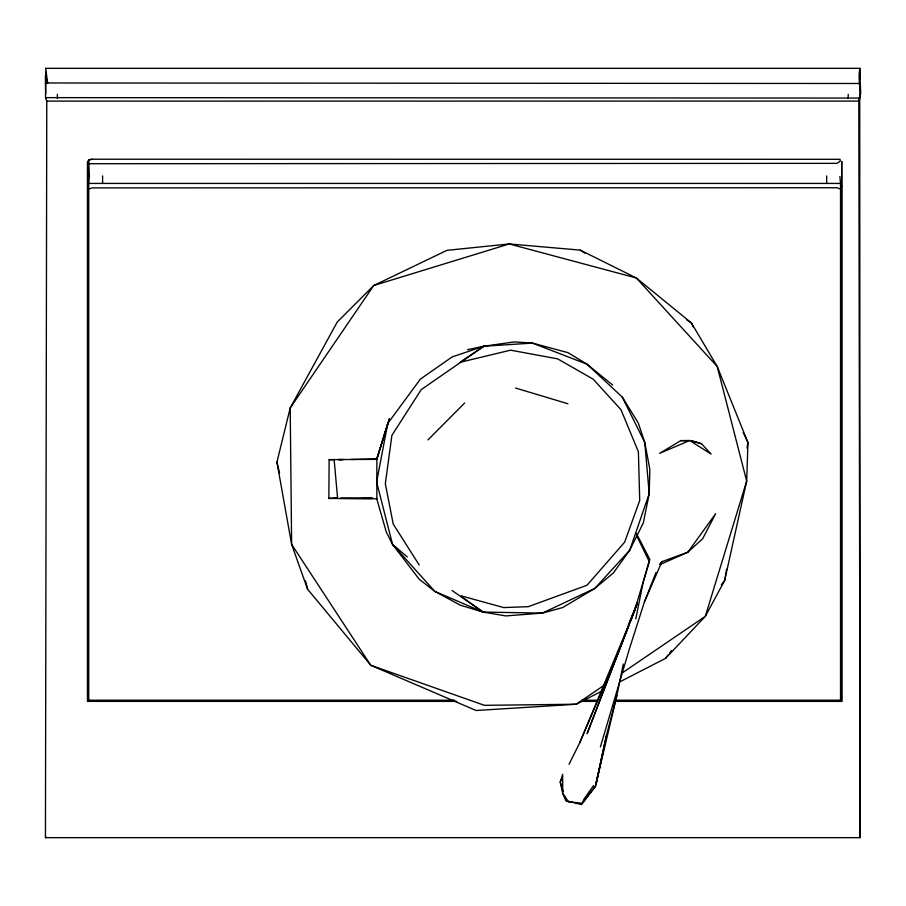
<?xml version="1.0" encoding="UTF-8"?>
<svg xmlns="http://www.w3.org/2000/svg" width="906" height="906" viewBox="0 0 906 906"><rect width="100%" height="100%" fill="white"/><g stroke="black" fill="none" stroke-linecap="round" stroke-linejoin="round"><path stroke-width="1.36" d="M454.744 700.213L88.743 700.213L87.565 701.38L87.565 161.948L87.565 701.38L456.862 701.38M102.605 182.978L102.605 175.911M612.683 385.061L586.963 364.155L568.028 352.672L532.434 343.091L514.314 341.902L483.872 346.239L452.173 356.896L420.339 379.161L387.779 423.419L376.851 458.923L376.851 498.821L328.867 498.436L329.138 459.614L376.715 459.376L389.387 418.844L376.715 459.376M859.726 95.934L860.134 837.654L45.447 837.665L46.772 101.11L45.549 97.633L45.719 72.061M89.343 163.714L836.997 163.352L840.179 161.189L840.066 159.297L92.276 159.218L88.743 159.807L89.388 176.489L88.743 183.431L88.743 700.213M860.134 837.654L858.809 101.087C861.731 90.589 857.484 79.105 859.941 68.335L45.696 68.335L45.73 68.947M859.885 79.003L859.703 71.189L860.7 92.899L859.941 98.075L45.549 97.633M860.213 89.875L860.417 87.452M636.522 533.645L649.647 559.081L649.364 561.845L636.533 535.446M859.941 68.335L859.681 79.694M726.578 569.296L724.698 580.429L705.298 616.363L665.548 658.379L620.27 681.629M747.031 448.142L747.971 442.57L717.212 366.522L691.391 322.932L636.34 277.995L580.293 250.124L509.24 243.952L446.975 250.339L373.714 285.526L337.27 322.004L290.203 407.949L276.93 462.139L291.63 544.359L307.542 589.149L370.769 665.276L476.08 710.508L576.25 704.234L601.403 691.323M387.779 423.419L376.624 482.037L392.525 544.336L419.172 579.206L434.789 591.369L460.305 605.185L483.057 612.071L505.82 615.91L542.343 613.113L562.66 607.564L594.846 588.413L613.373 572.966L629.749 550.157L643.339 522.864L649.217 493.713L649.828 469.183L644.789 442.536L638.334 423.102L622.286 397.1L586.963 364.155L532.434 343.091L483.872 346.239L467.575 349.693M635.774 618.979L642.988 583L649.647 559.081M616.85 695.672L606.454 735.389L595.82 784.505L616.85 695.672L623.305 664.053M606.454 735.389L595.706 786.238L581.369 804.517L566.035 800.757L562.717 793.554L560.248 782.025L562.66 774.324L562.717 793.554L568.526 801.776L582.343 803.26L583.86 799.318L593.623 785.479M595.831 784.494L604.993 743.045M600.406 746.85L629.172 649.625L644.404 601.946L655.978 572.637M634.098 611.822L648.956 563.192M634.132 611.935L637.292 603.215L628.288 625.015M859.239 99.932L859.964 95.096M87.565 186.523L88.743 183.431L840.53 183.431L841.708 186.523M629.081 624.925L587.122 733.577L637.292 603.215L617.303 654.947L579.727 742.795L569.047 764.302M630.61 621.006L633.679 613.181L630.451 620.95M644.404 601.946L661.912 561.652L687.835 552.23L702.728 538.606L715.649 513.679L687.835 552.23L660.259 564.438M579.727 742.795L629.364 623.543M562.139 778.22L560.248 782.025L563.147 791.391M87.565 162.027L88.743 159.852L92.276 159.23M665.548 658.379L668.084 655.038M669.772 652.807L671.471 650.587M721.323 584.891L724.698 580.429L746.68 481.075L747.971 442.57L743.158 432.389M581.369 804.517L595.525 785.876M659.727 564.166L661.912 561.652M45.447 837.665L46.047 836.985M427.972 439.897L464.676 402.989M605.321 684.449L576.25 704.234L484.461 705.332L370.769 665.276L291.63 544.359L290.203 407.949L373.714 285.526L509.24 243.952L636.34 277.995L717.212 366.522L746.68 481.075L705.298 616.363L622.75 672.569M461.154 361.551L483.872 346.239L421.222 389.637L391.902 435.344L385.322 483.747L393.227 524.098L419.161 564.948M680.791 440.61L659.647 453.351L689.681 440.509L701.538 443.759L711.097 454.065L689.681 440.509L680.791 440.61L687.269 440.758M45.3 83.805L47.61 82.978L859.307 83.488M88.743 189.06L92.276 187.893L836.997 187.746L840.53 189.06M460.01 362.321L510.554 350.169L557.677 358.867L593.271 379.24L620.995 409.739L638.39 451.766L639.715 500.52L624.653 542.139L586.986 585.253L528.277 606.669L503.759 607.586L461.29 595.899M328.867 498.436L336.353 497.836M350.86 459.467L376.851 458.923M343.691 459.478L338.414 459.569L342.072 459.772M46.772 101.11L858.809 101.087M581.924 700.213L598.889 700.213M615.842 700.213L840.53 700.213L841.708 701.38L841.708 161.427L841.708 701.38L615.321 701.38M581.369 701.38L596.929 701.38M371.573 498.028L340.565 498.345L371.505 498.459M362.649 497.847L372.513 497.904M329.138 459.614L332.808 459.772M515.593 388.051L567.937 403.77M692.444 440.882L701.538 443.759M568.526 801.776L566.035 800.757L564.381 795.4M580.293 250.124L585.016 253.216M686.657 319.829L691.391 322.932L693.192 326.749M452.015 590.452L483.057 612.071L542.343 613.113L594.846 588.413L629.749 550.157L649.217 493.713L644.789 442.536L622.286 397.1M461.052 596.329L483.057 612.071L434.789 591.369L392.525 544.336L386.296 532.06L376.681 498.493M392.525 544.336L407.326 556.975M87.565 171.517L89.388 176.489M276.93 462.139L279.558 473.068M305.571 580.95L307.542 589.149M45.696 68.335L47.61 82.978L45.379 75.866L45.708 93.805M839.885 176.455L840.53 183.431L840.53 700.213M334.121 459.467L337.61 498.323M848.22 94.292L848.22 98.539M826.68 175.911L826.68 182.978M57.372 94.292L57.372 98.539"/></g></svg>
